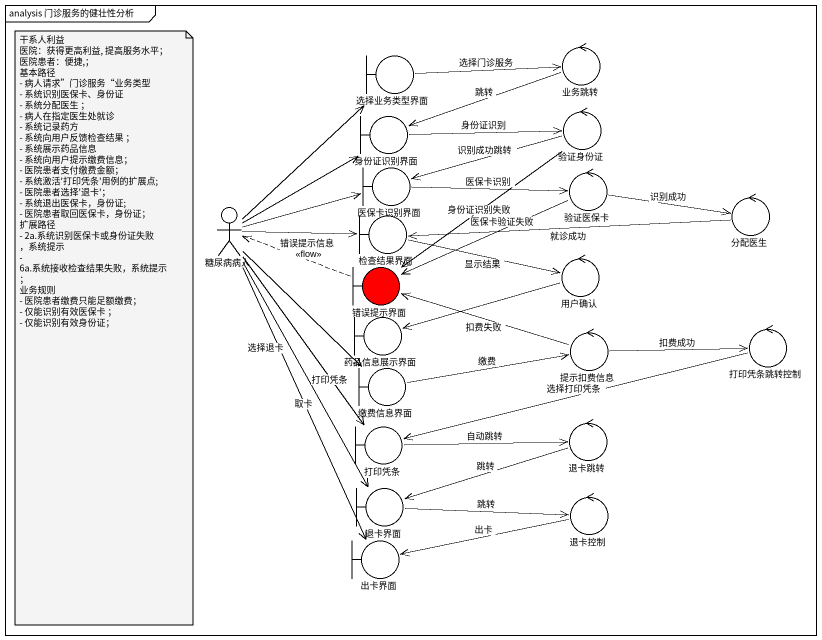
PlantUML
@startuml
mainframe analysis 门诊服务的健壮性分析
boundary 选择业务类型界面
control 业务跳转
boundary 身份证识别界面
control 验证身份证
boundary 医保卡识别界面
control 验证医保卡
actor 糖尿病病人
boundary 检查结果界面
control 分配医生
control 用户确认
boundary 错误提示界面 #FF0000
boundary 药品信息展示界面
control 提示扣费信息
control 打印凭条跳转控制
boundary 缴费信息界面
boundary 打印凭条
control 退卡跳转
boundary 退卡界面
control 退卡控制
boundary 出卡界面
选择业务类型界面 -right-> 业务跳转 : 选择门诊服务
业务跳转 -left-> 身份证识别界面 : 跳转
身份证识别界面 -right-> 验证身份证 : 身份证识别
验证身份证 -left-> 医保卡识别界面 : 识别成功跳转
验证身份证 --> 错误提示界面 : 身份证识别失败
医保卡识别界面 -right-> 验证医保卡 : 医保卡识别
验证医保卡 -right-> 分配医生 : 识别成功
验证医保卡 -left-> 错误提示界面 : 医保卡验证失败
糖尿病病人 -up-> 选择业务类型界面
糖尿病病人 -up-> 身份证识别界面
糖尿病病人 -right-> 医保卡识别界面
糖尿病病人 -right-> 检查结果界面
糖尿病病人 --> 缴费信息界面
糖尿病病人 --> 打印凭条 : 打印凭条
糖尿病病人 --> 退卡界面 : 选择退卡
糖尿病病人 --> 出卡界面 : 取卡
检查结果界面 -right-> 用户确认 : 显示结果
分配医生 -left-> 检查结果界面 : 就诊成功
用户确认 -left-> 药品信息展示界面
错误提示界面 .left.> 糖尿病病人 : 错误提示信息\n<<flow>>
提示扣费信息 -left-> 错误提示界面 : 扣费失败
提示扣费信息 -right-> 打印凭条跳转控制 : 扣费成功
打印凭条跳转控制 -left-> 打印凭条 : 选择打印凭条
缴费信息界面 -right-> 提示扣费信息 : 缴费
打印凭条 -right-> 退卡跳转 : 自动跳转
退卡跳转 -left-> 退卡界面 : 跳转
退卡界面 -right-> 退卡控制 : 跳转
退卡控制 -left-> 出卡界面 : 出卡
note as N1
  干系人利益
  医院：获得更高利益, 提高服务水平；
  医院患者：便捷,；
  基本路径
  - 病人请求”门诊服务“业务类型
  - 系统识别医保卡、身份证
  - 系统分配医生 ；
  - 病人在指定医生处就诊
  - 系统记录药方
  - 系统向用户反馈检查结果 ；
  - 系统展示药品信息
  - 系统向用户提示缴费信息；
  - 医院患者支付缴费金额；
  - 系统激活'打印凭条'用例的扩展点;
  - 医院患者选择'退卡'；
  - 系统退出医保卡，身份证;
  - 医院患者取回医保卡，身份证；
  扩展路径
  - 2a.系统识别医保卡或身份证失败 ，系统提示
  - 6a.系统接收检查结果失败，系统提示；
  业务规则
  - 医院患者缴费只能足额缴费；
  - 仅能识别有效医保卡 ；
  - 仅能识别有效身份证；
end note
@enduml
